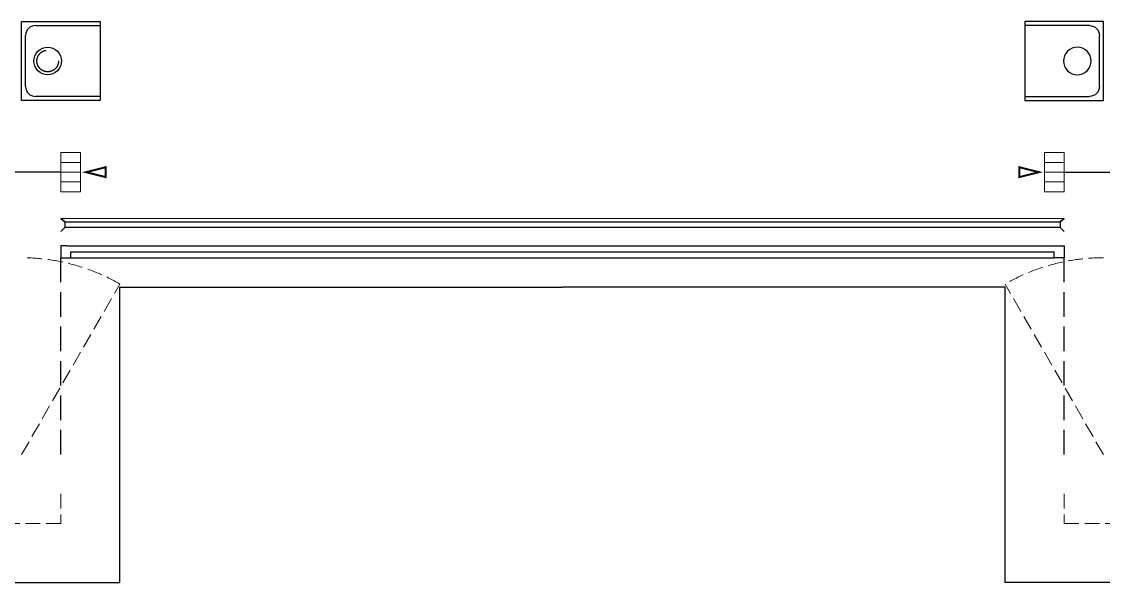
# Model space of a CAD drawing. Extents: x 2803505 to 5851001, y -1372902 to 24339.
# Drawn here: x 3446912 to 3452412, y -770086 to -767236 of the extents above; entities that cross this region are included whole.
import ezdxf

# ---------------------------------------------------------------- set-up
doc = ezdxf.new("R2010")
doc.units = 0
doc.header["$LTSCALE"] = 1000
doc.header["$MEASUREMENT"] = 0
doc.linetypes.add('#P_--_20B1_001_t3$0$DASH', pattern=[0.35, 0.25, -0.1])
doc.linetypes.add('DASH', pattern=[0.35, 0.25, -0.1])
doc.layers.get('0').update_dxf_attribs({"linetype": 'CONTINUOUS'})
for name, color, linetype in [('!!电气', 1, 'CONTINUOUS'), ('3-栏杆1', 252, 'CONTINUOUS'), ('VPIPE-凝结', 150, 'CONTINUOUS'), ('VPIPE-雨水', 4, 'DASH'), ('看线', 185, 'CONTINUOUS'), ('管', 193, 'CONTINUOUS'), ('铝合金', 144, 'CONTINUOUS')]:
    doc.layers.add(name, color=color, linetype=linetype)
for name, color, linetype, lineweight in [('WINDOW', 146, 'CONTINUOUS', 20), ('平面-分水线', 189, 'CONTINUOUS', 15), ('平面-看线', 252, 'CONTINUOUS', 15)]:
    doc.layers.add(name, color=color, linetype=linetype, lineweight=lineweight)

# ---------------------------------------------------------------- blocks, each defined once
blk = doc.blocks.new('DFSFSF')
at = {"layer": '平面-分水线'}
for p, q in [((697141.9143252881, 775567.7311356195), (697141.9143252881, 775667.5561356199)), ((697342.3369560526, 775667.5561356199), (697142.6869560517, 775667.5561356199)), ((697193.1069603423, 775567.7311356195), (697193.1069603423, 775667.5561356199)), ((697242.5119560522, 775567.7311356195), (697242.5119560522, 775667.5561356199)), ((697291.916951762, 775567.7311356195), (697291.916951762, 775667.5561356199)), ((697342.3369560526, 775667.5561356199), (697342.3369560526, 775567.7311356195)), ((697342.3369560526, 775567.7311356195), (697342.3369560526, 775667.5561356199)), ((697342.3369560526, 775567.7311356195), (697142.6869560517, 775567.7311356195))]:
    blk.add_line(p, q, dxfattribs=at)
blk = doc.blocks.new('DFGDGDGD')
at = {"layer": '平面-分水线', "const_width": 10}
blk.add_lwpolyline([(697267.5119560522, 775440.6606483405), (697242.5119560522, 775540.6606483405), (697217.5119560522, 775440.6606483405)], close=True, dxfattribs=at)
blk.add_blockref('DFSFSF', (0, 0))
blk = doc.blocks.new('A$C3EB2330C')
at = {"layer": '管', "color": 252}
for p, q in [((-0.0007213222561404109, 379.9995217677206), (329.9992786777439, 379.9995217677206)), ((379.9992786777439, 329.9995217677206), (379.9992786777439, 69.99952176772058)), ((329.9992786777439, 19.99952176772058), (-0.0007213222561404109, 19.99952176772058))]:
    blk.add_line(p, q, dxfattribs=at)
blk.add_lwpolyline([(399.9992786777439, 399.9995217677206), (399.9992786777439, -0.000478232279419899), (-0.0007213222561404109, -0.000478232279419899), (-0.0007213222561404109, 399.9995217677206)], close=True, dxfattribs=at)
for centre, start, end in [((329.9992786777439, 329.9995217677206), 0, 90), ((329.9992786777439, 69.99952176772058), 270, 360)]:
    blk.add_arc(centre, 50, start, end, dxfattribs=at)
blk.add_ellipse((267.4755955390865, 199.9995217677206), major_axis=(-49.49747468307308, -49.49747468307304), ratio=0.9999999999994058, start_param=-0.7853981633977454, end_param=5.49778714378184, dxfattribs=at)
blk = doc.blocks.new('A$C100F5A36')
at = {"layer": '3-栏杆1', "color": 252}
for p, q in [((34272.73454562854, -17600.18751591793), (34252.4659152315, -17582.39993760339)), ((34252.4659152315, -17582.39993760339), (34272.73454544833, -17600.18751575961)), ((39332.19722225657, -17600.18751520605), (39352.46585265361, -17582.39993689151)), ((39352.46585265361, -17582.39993689151), (39332.19722243678, -17600.18751504773)), ((34272.73454544554, -17629.46979561797), (34252.46593878139, -17649.31667065364)), ((34252.46593878139, -17649.31667065364), (34272.73454544554, -17629.46979561797)), ((34272.73454544833, -17600.18751575961), (34272.73454544554, -17629.46979561797)), ((34272.73454544833, -17600.25359323563), (39332.19722243678, -17600.2091128896)), ((39332.19722243957, -17629.49138294405), (34272.73454544554, -17629.53584342543)), ((39332.19722243678, -17600.18751504773), (39332.19722243957, -17629.46979490609)), ((39352.46582910372, -17649.31666994176), (39332.19722243957, -17629.46979490609))]:
    blk.add_line(p, q, dxfattribs=at)
at = {"layer": 'VPIPE-凝结', "color": 252}
for p, q in [((34252.46590564353, -17347.44158144388), (33892.46828849334, -17347.4416414554)), ((39352.46587591479, -17347.44158144388), (39712.46349306498, -17347.4416414554))]:
    blk.add_line(p, q, dxfattribs=at)
at = {"layer": 'VPIPE-雨水', "color": 252}
blk.add_circle((34185.00099501293, -16782.39991753967), 55, dxfattribs=at)
at = {"layer": 'WINDOW', "color": 252, "linetype": 'DASH', "ltscale": 0.3}
for points in [[(34052.46590488218, -18782.39992363122), (34552.46590488078, -17916.37451984803, 0.1316524975897076), (34052.4659048724, -17782.39992363285)], [(39552.46587667614, -18782.39992363122), (39052.46587667754, -17916.37451984803, -0.1316524975897076), (39552.46587668592, -17782.39992363285)]]:
    blk.add_lwpolyline(points, format="xyb", dxfattribs=at)
at = {"layer": '平面-看线', "color": 252}
blk.add_line((39352.46588056535, -17582.39991239621), (34252.46590099484, -17582.39992510923), dxfattribs=at)
at = {"layer": '平面-看线', "color": 252, "linetype": 'DASH', "ltscale": 0.3}
for points in [[(34252.46586587606, -18982.39991605002), (34252.46586587606, -19132.39991605002), (33102.46590319369, -19132.39992691018), (33102.46592168696, -18982.3990503177)], [(39352.46591112949, -18982.39991605002), (39352.46591112949, -19132.39991605002), (40502.46587381139, -19132.39992691018), (40502.46585531812, -18982.3990503177)]]:
    blk.add_lwpolyline(points, dxfattribs=at)
at = {"layer": '看线', "color": 252, "linetype": '#P_--_20B1_001_t3$0$DASH', "ltscale": 0.5}
for points in [[(34252.46586863976, -18782.39991455898), (34252.46587143326, -17782.39992514765)], [(39352.46591291856, -18782.39991455898), (39352.46591012506, -17782.39992514765)]]:
    blk.add_lwpolyline(points, dxfattribs=at)
at = {"layer": '看线', "color": 252}
for points in [[(14202.46591712767, -18232.39991673001), (14202.46592108952, -19432.39991605002), (34552.46690135682, -19432.39991605002), (34552.46170119429, -17932.39991721977), (36802.46589077916, -17932.39992461284)], [(59402.46586443065, -18232.39991673001), (59402.4658604688, -19432.39991605002), (39052.4648802015, -19432.39991605002), (39052.47008036403, -17932.39991721977), (36802.46589077916, -17932.39992461284)]]:
    blk.add_lwpolyline(points, dxfattribs=at)
at = {"layer": '铝合金', "color": 252}
for points in [[(34282.44987742137, -17722.38274279772), (34252.44987848355, -17722.3907262783), (34252.46584789362, -17782.39992510923), (34302.46584612317, -17782.38661930803), (34302.45786264213, -17752.38662037044)], [(34252.45786441257, -17752.39992617141), (34252.46584789362, -17782.39992510923), (34302.46584612317, -17782.38661930803), (34302.46318496251, -17772.38661966217), (34302.46318496251, -17772.38661966217), (34302.45786019368, -17752.37741941563)], [(34282.44970933441, -17722.38274284336), (39322.44985911669, -17722.39869675925)], [(34302.45786019368, -17752.37741941563), (39302.45784330554, -17752.40401801793)], [(39352.45784398355, -17752.39991317166), (39352.46582746413, -17782.39991210937), (39302.46582923457, -17782.41321791045), (39302.46316807438, -17772.41321826458), (39302.46316807438, -17772.41321826458), (39302.45784330554, -17752.40401801793)], [(39322.44985911669, -17722.39869675925), (39352.44985805452, -17722.39071327855), (39352.46582746413, -17782.39991210937), (39302.46582923457, -17782.41321791045), (39302.45784575399, -17752.41321897274)], [(34302.46584367426, -17782.37741835322), (39302.46582678612, -17782.40401695564)]]:
    blk.add_lwpolyline(points, dxfattribs=at)
at = {"color": 252, "xscale": -1, "rotation": 90}
blk.add_blockref('DFGDGDGD', (809920.0220412612, 679895.0703746097), dxfattribs=at)
at = {"color": 252, "rotation": 270}
blk.add_blockref('DFGDGDGD', (-736315.0902597024, 679895.0703746097), dxfattribs=at)
at = {"layer": '管', "color": 252, "rotation": 180}
blk.add_blockref('A$C3EB2330C', (34452.4765905519, -16582.40039577195), dxfattribs=at)
at = {"layer": '管', "color": 252, "xscale": -1, "rotation": 180}
blk.add_blockref('A$C3EB2330C', (39152.45519100642, -16582.40039577195), dxfattribs=at)

msp = doc.modelspace()

# ---------------------------------------------------------------- block references
at = {"layer": '!!电气'}
msp.add_blockref('A$C100F5A36', (3412859.66086701, -750653.5751154518), dxfattribs=at)

doc.saveas('drawing.dxf')
